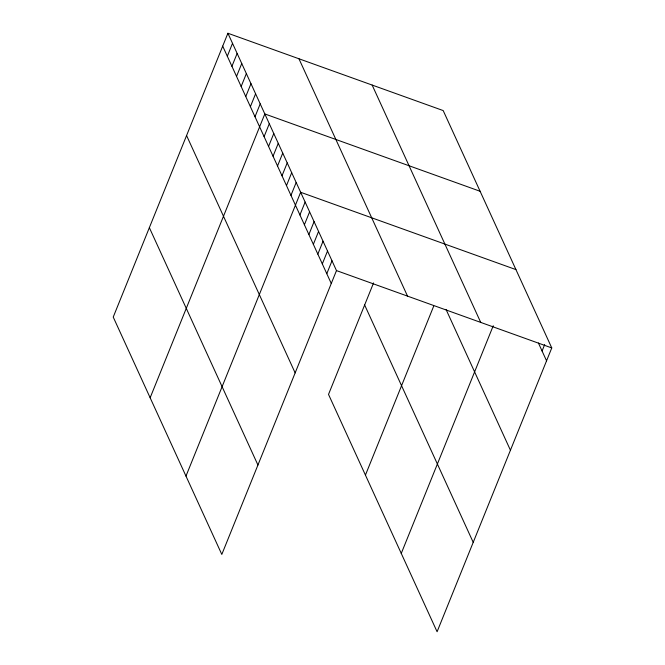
<?xml version="1.0" encoding="UTF-8"?>
<svg xmlns="http://www.w3.org/2000/svg" width="665" height="665" viewBox="0 0 665 665"><rect width="100%" height="100%" fill="white"/><g stroke="black" fill="none" stroke-linecap="round" stroke-linejoin="round"><path stroke-width="1" d="M227.904 33.25L113.233 317.072L221.811 554.427L336.482 270.597L227.904 33.25L443.189 110.573L551.767 347.928L437.096 631.75L328.518 394.403L373.564 282.924M227.314 56.226L232.517 43.341M231.927 66.309L237.139 53.424M236.541 76.4L241.752 63.516M241.154 86.492L246.366 73.599M245.767 96.575L250.979 83.69M250.389 106.666L255.593 93.773M255.003 116.749L260.206 103.865M150.149 397.77L264.82 113.948L480.105 191.271M264.096 136.624L269.3 123.74M268.569 146.416L273.781 133.532M273.049 156.208L278.261 143.324M277.529 166.001L282.733 153.116M282.01 175.793L287.214 162.9M286.49 185.585L291.694 172.692M290.962 195.369L296.174 182.484M185.976 476.098L300.647 192.276L515.94 269.599M299.923 214.953L305.127 202.069M304.404 224.745L309.607 211.852M308.876 234.537L314.088 221.644M313.356 244.329L318.568 231.437M317.837 254.113L323.04 241.229M322.317 263.905L327.521 251.021M326.798 273.697L332.001 260.813M365.434 475.101L433.738 306.05M401.261 553.421L493.247 325.75M542.083 351.02L544.685 344.578M336.482 270.597L551.767 347.928M538.417 343.015L546.555 360.812M372.151 85.062L480.72 322.409M446.107 309.591L510.437 450.222M298.951 58.769L407.52 296.116M364.644 304.994L473.214 542.341M222.7 46.134L331.27 283.49M186.574 135.544L295.152 372.899M149.359 227.663L257.929 465.018"/></g></svg>
